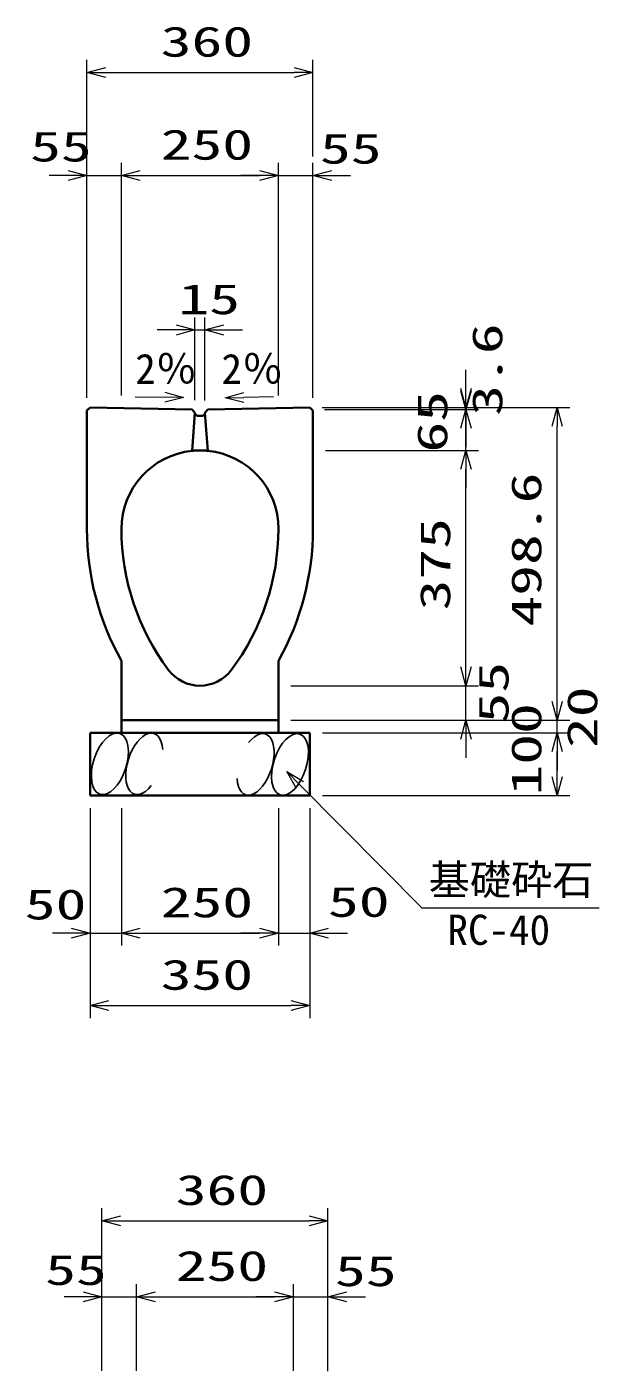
# Model space of a CAD drawing. Units: millimetres on the paper. Extents: x 6 to 1234, y 6 to 874.
# Drawn here: x 431.2 to 476.8, y 520.6 to 627.7 of the extents above; entities that cross this region are included whole.
import ezdxf
from ezdxf.enums import TextEntityAlignment as Align

# ---------------------------------------------------------------- set-up
doc = ezdxf.new("R2010")
doc.units = ezdxf.units.MM
doc.linetypes.add('DASHED', pattern=[7.5, 6, -1.5])
for name, color, linetype, lineweight in [('D-STR-DIM（寸法）', 7, 'Continuous', 13), ('D-STR-HTXT(基礎砕石-旗)', 7, 'Continuous', 13), ('D-STR-STRF(グリ)', 7, 'Continuous', 25), ('D-STR（構造物）', 1, 'Continuous', 35)]:
    doc.layers.add(name, color=color, linetype=linetype, lineweight=lineweight)
doc.styles.add('ＭＳ ゴシック', font='')
doc.styles.get('ＭＳ ゴシック').set_extended_font_data('MS Gothic')

# ---------------------------------------------------------------- blocks, each defined once
blk = doc.blocks.new('_Open30')
at = {"color": 7, "linetype": 'Continuous', "lineweight": 13}
for p, q in [((-1, 0.2679), (0, 0)), ((0, 0), (-1, -0.2679)), ((0, 0), (-1, 0))]:
    blk.add_line(p, q, dxfattribs=at)

msp = doc.modelspace()

# ---------------------------------------------------------------- linework, layer by layer
at = {"layer": 'D-STR-DIM（寸法）'}
for p, q in [((435.99, 616.902), (435.99, 625.11)), ((453.99, 617.419), (453.99, 625.11)), ((437.49, 624.11), (452.49, 624.11)), ((435.99, 598.169), (435.99, 616.902)), ((438.74, 598.364), (438.74, 616.902)), ((438.74, 598.364), (438.74, 616.902)), ((451.24, 598.364), (451.24, 616.902)), ((451.24, 598.364), (451.24, 616.902)), ((453.99, 598.169), (453.99, 616.902)), ((434.49, 615.902), (432.99, 615.902)), ((435.99, 615.902), (438.74, 615.902)), ((440.24, 615.902), (441.74, 615.902)), ((440.24, 615.902), (449.74, 615.902)), ((449.74, 615.902), (448.24, 615.902)), ((451.24, 615.902), (453.99, 615.902)), ((455.49, 615.902), (456.99, 615.902)), ((444.596, 597.995), (444.596, 604.589)), ((445.387, 597.98), (445.387, 604.589)), ((443.096, 603.589), (441.596, 603.589)), ((444.596, 603.589), (445.387, 603.589)), ((446.887, 603.589), (448.387, 603.589)), ((466.182, 598.912), (466.182, 600.412)), ((466.182, 598.752), (466.182, 600.252)), ((439.831, 598.272), (442.192, 598.225)), ((450.851, 598.255), (448.489, 598.207)), ((454.739, 597.414), (474.442, 597.414)), ((454.905, 597.252), (467.182, 597.252)), ((454.905, 597.252), (467.182, 597.252)), ((455.74, 597.412), (467.182, 597.412)), ((466.182, 597.252), (466.182, 597.412)), ((466.182, 593.997), (466.182, 597.252)), ((466.182, 595.752), (466.182, 594.252)), ((473.442, 573.989), (473.442, 595.914)), ((454.99, 593.997), (467.182, 593.997)), ((454.99, 593.997), (467.182, 593.997)), ((466.182, 576.739), (466.182, 592.497)), ((466.182, 592.497), (466.182, 590.997)), ((466.182, 576.739), (466.182, 578.239)), ((473.442, 573.989), (473.442, 575.489)), ((452.24, 575.239), (467.182, 575.239)), ((452.24, 575.239), (467.182, 575.239)), ((466.182, 572.489), (466.182, 575.239)), ((452.24, 572.489), (474.442, 572.489)), ((452.24, 572.489), (467.182, 572.489)), ((452.24, 572.489), (474.442, 572.489)), ((473.442, 571.489), (473.442, 572.489)), ((454.74, 571.489), (474.442, 571.489)), ((454.74, 571.489), (474.442, 571.489)), ((466.182, 570.989), (466.182, 569.489)), ((473.442, 567.989), (473.442, 569.989)), ((473.442, 569.989), (473.442, 568.489)), ((454.74, 566.489), (474.442, 566.489)), ((436.24, 565.489), (436.24, 554.522)), ((438.74, 565.489), (438.74, 554.522)), ((438.74, 565.489), (438.74, 554.522)), ((451.24, 565.489), (451.24, 554.522)), ((451.24, 565.489), (451.24, 554.522)), ((453.74, 565.489), (453.74, 554.522)), ((434.74, 555.522), (433.24, 555.522)), ((436.24, 555.522), (438.74, 555.522)), ((440.24, 555.522), (441.74, 555.522)), ((440.24, 555.522), (449.74, 555.522)), ((449.74, 555.522), (448.24, 555.522)), ((451.24, 555.522), (453.74, 555.522)), ((455.24, 555.522), (456.74, 555.522)), ((436.24, 554.522), (436.24, 548.749)), ((453.74, 554.522), (453.74, 548.749)), ((437.74, 549.749), (452.24, 549.749)), ((437.189, 527.542), (437.189, 533.592)), ((455.189, 527.572), (455.189, 533.592)), ((438.689, 532.592), (453.689, 532.592)), ((437.189, 520.645), (437.189, 527.542)), ((439.939, 520.697), (439.939, 527.542)), ((439.939, 520.645), (439.939, 527.542)), ((452.439, 520.645), (452.439, 527.542)), ((452.439, 520.682), (452.439, 527.542)), ((455.189, 520.615), (455.189, 527.542)), ((435.689, 526.542), (434.189, 526.542)), ((437.189, 526.542), (439.939, 526.542)), ((441.439, 526.542), (442.939, 526.542)), ((441.439, 526.542), (450.939, 526.542)), ((450.939, 526.542), (449.439, 526.542)), ((452.439, 526.542), (455.189, 526.542)), ((456.689, 526.542), (458.189, 526.542))]:
    msp.add_line(p, q, dxfattribs=at)
at = {"layer": 'D-STR-HTXT(基礎砕石-旗)'}
msp.add_lwpolyline([(476.784, 557.516), (462.68, 557.516), (452.957, 567.333)], dxfattribs=at)
at = {"layer": 'D-STR-STRF(グリ)'}
for centre, major_axis in [((437.815, 569.013), (0.79, 2.421)), ((452.164, 568.966), (-0.79, -2.421))]:
    msp.add_ellipse(centre, major_axis=major_axis, ratio=0.5139, dxfattribs=at)
for centre, major_axis in [((440.555, 569.013), (0.79, 2.421)), ((449.424, 568.966), (-0.79, -2.421))]:
    msp.add_ellipse(centre, major_axis=major_axis, ratio=0.5139, start_param=5.3575563, end_param=10.3750652, dxfattribs=at)
at = {"layer": 'D-STR（構造物）'}
for p, q in [((436.24, 597.414), (435.99, 597.169)), ((435.99, 597.169), (435.99, 587.739)), ((444.364, 597.252), (436.24, 597.414)), ((444.364, 597.252), (444.595, 596.998)), ((444.595, 596.998), (444.365, 593.958)), ((445.616, 597.252), (445.385, 596.998)), ((445.385, 596.998), (445.615, 593.958)), ((453.74, 597.414), (445.616, 597.252)), ((453.74, 597.414), (453.99, 597.169)), ((453.99, 597.169), (453.99, 587.739)), ((438.74, 571.489), (438.74, 577.218)), ((451.24, 571.489), (451.24, 577.218)), ((438.74, 572.489), (451.24, 572.489)), ((436.24, 571.489), (453.74, 571.489)), ((436.24, 566.489), (436.24, 571.489)), ((453.74, 566.489), (453.74, 571.489)), ((436.24, 566.489), (453.74, 566.489))]:
    msp.add_line(p, q, dxfattribs=at)
at = {"layer": 'D-STR（構造物）', "linetype": 'DASHED'}
for p in [(444.846, 596.747), (445.136, 596.747)]:
    msp.add_line(p, (444.991, 596.747), dxfattribs=at)
for centre, radius, start, end in [((444.844, 596.997), 0.25, 179.93762, 270), ((445.138, 596.997), 0.25, 270, 0.06238), ((444.989, 588.986), 5.011, 82.82494, 97.15522)]:
    msp.add_arc(centre, radius, start, end, dxfattribs=at)
at = {"layer": 'D-STR（構造物）'}
for centre, radius, start, end in [((444.99, 587.739), 6.25, 95.73924, 180), ((445.007, 587.755), 6.233, 359.8589, 84.4035), ((457.49, 587.739), 21.5, 180, 209.2972), ((457.49, 587.739), 18.75, 180, 216.86989), ((432.49, 587.739), 18.75, 323.13008, 0), ((432.49, 587.739), 21.5, 330.70277, 0), ((444.99, 578.364), 3.125, 216.86989, 323.13008)]:
    msp.add_arc(centre, radius, start, end, dxfattribs=at)

# ---------------------------------------------------------------- block references
at = {"layer": 'D-STR-DIM（寸法）', "xscale": 1.5, "yscale": 1.5}
for p, rotation in [((435.99, 624.11), 180), ((438.74, 615.902), 180), ((438.74, 615.902), 180), ((453.99, 615.902), 180), ((445.387, 603.589), 180), ((466.182, 597.412), 270), ((443.692, 598.195), 358.85424), ((446.99, 598.177), 181.14576), ((466.182, 597.252), 270), ((466.182, 597.252), 90), ((473.442, 597.414), 90), ((466.182, 593.997), 90), ((466.182, 593.997), 90), ((466.182, 575.239), 270), ((466.182, 575.239), 270), ((473.442, 572.489), 270), ((473.442, 572.489), 270), ((466.182, 572.489), 90), ((473.442, 571.489), 90), ((473.442, 571.489), 90), ((473.442, 566.489), 270), ((438.74, 555.522), 180), ((438.74, 555.522), 180), ((453.74, 555.522), 180), ((436.24, 549.749), 180), ((437.189, 532.592), 180), ((439.939, 526.542), 180), ((439.939, 526.542), 180), ((455.189, 526.542), 180)]:
    msp.add_blockref('_Open30', p, dxfattribs=dict(at, rotation=rotation))
for p in [(453.99, 624.11), (435.99, 615.902), (451.24, 615.902), (451.24, 615.902), (444.596, 603.589), (436.24, 555.522), (451.24, 555.522), (451.24, 555.522), (453.74, 549.749), (455.189, 532.592), (437.189, 526.542), (452.439, 526.542), (452.439, 526.542)]:
    msp.add_blockref('_Open30', p, dxfattribs=at)
at = {"layer": 'D-STR-HTXT(基礎砕石-旗)', "xscale": 1.5, "yscale": 1.5, "rotation": 134.72505}
msp.add_blockref('_Open30', (451.901, 568.399), dxfattribs=at)

# ---------------------------------------------------------------- texts
at = {"layer": 'D-STR-DIM（寸法）', "style": 'ＭＳ ゴシック', "width": 1.5}
for s, p in [('360', (441.865, 624.647)), ('55', (431.47, 616.295)), ('250', (441.865, 616.439)), ('55', (454.554, 616.125)), ('15', (443.278, 604.127)), ('50', (431.042, 555.889)), ('250', (441.865, 556.06)), ('50', (455.191, 556.097)), ('350', (441.865, 550.286)), ('360', (443.064, 533.13)), ('55', (432.669, 526.76)), ('250', (443.064, 527.079)), ('55', (455.753, 526.666))]:
    msp.add_text(s, height=2.405, dxfattribs=at).set_placement(p, align=Align.BOTTOM_LEFT)
for s, p in [('3.6', (469.795, 596.749)), ('65', (465.416, 593.818)), ('498.6', (472.905, 579.952)), ('375', (465.644, 581.238)), ('55', (470.29, 572.231)), ('20', (477.357, 570.271)), ('100', (472.905, 566.489))]:
    msp.add_text(s, height=2.405, rotation=90, dxfattribs=at).set_placement(p, align=Align.BOTTOM_LEFT)
at = {"layer": 'D-STR-DIM（寸法）', "style": 'ＭＳ ゴシック'}
for rotation, p in [(0.01, (439.838, 598.57)), (359.99, (446.706, 598.567))]:
    msp.add_text('2％', height=2.405, rotation=rotation, dxfattribs=at).set_placement(p, align=Align.BOTTOM_LEFT)
at = {"layer": 'D-STR-HTXT(基礎砕石-旗)', "style": 'ＭＳ ゴシック'}
for s, p in [('基礎砕石', (463.215, 557.851)), ('RC-40', (464.703, 553.865))]:
    msp.add_text(s, height=2.405, dxfattribs=at).set_placement(p, align=Align.BOTTOM_LEFT)

doc.saveas('drawing.dxf')
